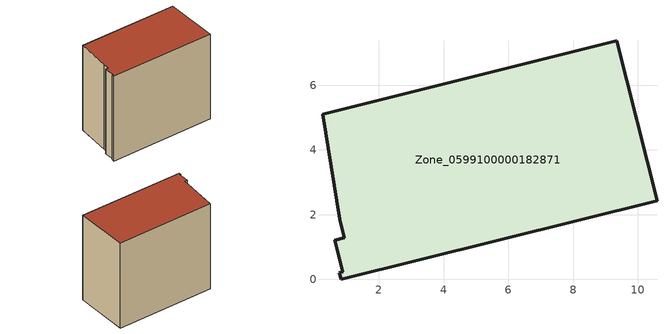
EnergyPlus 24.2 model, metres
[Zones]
Zone_0599100000182871
 floor ground (C_G): 0.26,5.1 9.36,7.38 10.59,2.43 0.84,0 0.78,0.21 0.89,0.24 0.64,1.21 0.93,1.29 0.79,1.85 z0
 wall outside (C_F): 0.64,1.21 0.89,0.24 0.78,0.21 0.84,0 10.59,2.43 9.36,7.38 0.26,5.1 0.79,1.85 0.93,1.29 0.64,1.21 z0:8.55
 roof outside (C_R): 0.79,1.85 0.93,1.29 0.64,1.21 0.89,0.24 0.78,0.21 0.84,0 10.59,2.43 9.36,7.38 0.26,5.1 z8.55
[BUILDING]
Pand.0599100000182871: North Axis=0; Terrain=City; Loads Convergence Tolerance Value=0.04; Temperature Convergence Tolerance Value=0.4; Solar Distribution=FullExterior; Maximum Number of Warmup Days=25; Minimum Number of Warmup Days=1
[Site:Location]
Rotterdam.The.Hague.AP_ZH_NLD Design_Conditions: Latitude=51.96; Longitude=4.45; Time Zone=1; Elevation=-4.5
[SITE:GROUNDTEMPERATURE:BUILDINGSURFACE]
18, 18, 18, 18, 18, 18, 18, 18, 18, 18, 18, 18
[MATERIAL] Thermal Absorptance=0.9; Solar Absorptance=0.7; Visible Absorptance=0.7
Name | Roughness | Thickness | Conductivity | Density | Specific Heat
G.TI.1975-1991 | MediumSmooth | 0.15 | 0.288461 | 540 | 1210
F.TI.1975-1991 | Rough | 0.3 | 0.230769 | 1920 | 840
R.TI.1975-1991 | MediumRough | 0.2 | 0.153846 | 1500 | 1000
[CONSTRUCTION]
C_G: G.TI.1975-1991
C_F: F.TI.1975-1991
C_R: R.TI.1975-1991
[ZONE]
Zone_0599100000182871: Type=1; Multiplier=1; Ceiling Height=Autocalculate; Volume=Autocalculate; Floor Area=autocalculate; Part of Total Floor Area=Yes
[ZONEINFILTRATION:DESIGNFLOWRATE]
Infil_Zone_0599100000182871: Zone or ZoneList or Space or SpaceList=Zone_0599100000182871; Schedule=AlwaysOn; Design Flow Rate Calculation Method=Flow/Area; Flow Rate per Floor Area=0.003; Constant Term Coefficient=1; Temperature Term Coefficient=0; Velocity Term Coefficient=0; Velocity Squared Term Coefficient=0
[HVACTEMPLATE:ZONE:IDEALLOADSAIRSYSTEM]
Zone_0599100000182871: Maximum Heating Supply Air Temperature=50; Minimum Cooling Supply Air Temperature=13; Maximum Heating Supply Air Humidity Ratio=0.0156; Minimum Cooling Supply Air Humidity Ratio=0.0077; Heating Limit=NoLimit; Cooling Limit=NoLimit; Dehumidification Control Type=ConstantSensibleHeatRatio; Cooling Sensible Heat Ratio=0.7; Dehumidification Setpoint=60; Humidification Control Type=None; Humidification Setpoint=30; Outdoor Air Method=None; Outdoor Air Flow Rate per Person=0.00944; Outdoor Air Flow Rate per Zone Floor Area=0; Outdoor Air Flow Rate per Zone=0; Demand Controlled Ventilation Type=None; Outdoor Air Economizer Type=NoEconomizer; Heat Recovery Type=None; Sensible Heat Recovery Effectiveness=0.7; Latent Heat Recovery Effectiveness=0.65
[ZONECONTROL:THERMOSTAT]
ThermostatControl_Zone_0599100000182871: Zone or ZoneList=Zone_0599100000182871; Control Type Schedule=DualSetpointControlType; Control 1=Thermostat_Zone_0599100000182871; Temperature Difference Between Cutout And Setpoint=0
[THERMOSTATSETPOINT:DUALSETPOINT]
Thermostat_Zone_0599100000182871: Heating Setpoint Temperature Schedule=HeatingSetpoint_Zone_0599100000182871; Cooling Setpoint Temperature Schedule=CoolingSetpoint_Zone_0599100000182871
[SCHEDULE:COMPACT]
HeatingSetpoint_Zone_0599100000182871: Through: 12/31, For: AllDays, Until: 24:00, 21
CoolingSetpoint_Zone_0599100000182871: Through: 12/31, For: AllDays, Until: 24:00, 24
DualSetpointControlType: Through: 12/31, For: AllDays, Until: 24:00, 4
AlwaysOn: Through: 12/31, For: AllDays, Until: 24:00, 1
